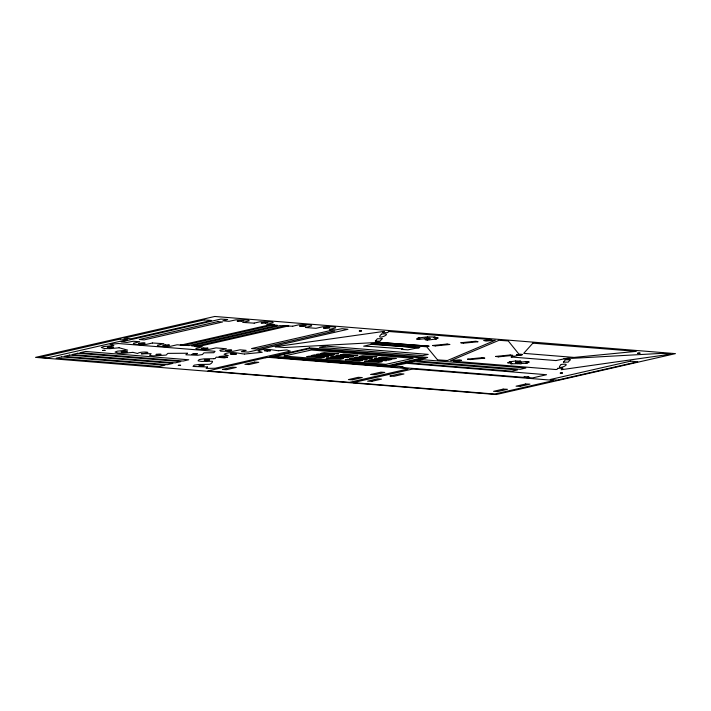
<?xml version="1.0" encoding="UTF-8"?>
<svg xmlns="http://www.w3.org/2000/svg" width="711" height="711" viewBox="0 0 711 711"><rect width="100%" height="100%" fill="white"/><g stroke="black" fill="none" stroke-linecap="round" stroke-linejoin="round"><path stroke-width="1.07" d="M515.626 360.966L509.103 361.926L510.898 362.192M384.118 331.433L382.811 332.641M388.517 331.495L387.744 332.544M532.841 343.182L523.731 353.358L574.079 357.42L635.981 351.385M102.668 350.407L105.041 350.327M104.961 350.416L102.695 350.479M361.561 330.917L359.197 330.997L361.57 330.873M562.463 373.026L560.126 373.106L562.49 372.964M637.651 353.18L640.024 353.1M639.998 353.163L637.66 353.243M152.385 342.978L163.841 343.697L157.353 345.217L158.144 346.141L164.143 346.63L170.542 346.275L177.083 344.791L188.984 345.564L277.468 325.327L266.687 324.332L273.228 322.838L272.429 321.905L260.03 321.772L254.209 323.105M165.121 344.871L169.422 345.031L167.147 345.555M167.147 345.59L162.837 345.422L165.112 344.906M239.438 320.528L243.74 320.688L241.464 321.212M241.438 321.256L237.154 321.079L239.429 320.563M203.728 347.981L208.03 348.15L205.755 348.666M205.728 348.719L201.444 348.541L203.719 348.017M254.183 323.15L242.7 322.394L249.232 320.901L248.432 319.977L236.034 319.834L229.022 321.336L222.899 320.794L227.68 319.47L220.801 319.079L121.11 341.875L127.002 342.453L133.295 341.253L139.685 341.724L133.357 343.28L134.157 344.204L140.156 344.693L146.555 344.346L152.376 343.013M265.434 323.194L261.141 322.99L264.137 322.332L267.736 322.625L265.461 323.141M292.692 326.242L279.85 325.629L191.606 345.875L202.377 346.826L195.845 348.319L196.645 349.252L209.043 349.385L216.055 347.883L226.374 348.763L219.832 350.256L220.632 351.181L233.03 351.314L240.042 349.821L246.166 350.354L241.385 351.687L248.263 352.078L347.955 329.282L342.071 328.695L335.779 329.904L329.38 329.433L335.708 327.878L334.917 326.944L328.917 326.465L322.518 326.811L315.977 328.304L305.383 327.495L311.72 325.94L310.92 325.016L304.921 324.527L298.522 324.874L292.701 326.207M301.811 325.558L306.121 325.745L303.135 326.402L299.535 326.109L301.811 325.594M254.476 362.103L258.786 362.299L248.957 364.565L244.913 364.325L254.476 362.148M371.4 346.533L402.986 348.852L401.431 349.35L407.936 349.856L419.828 347.377L374.235 343.697L363.659 346.177L371.391 346.568M352.692 379.79L348.408 379.612L358.237 377.319L362.281 377.559L352.718 379.745M371.897 381.336L367.587 381.167L377.417 378.865L381.46 379.114L371.906 381.292M503.13 389.104L507.441 389.29L497.611 391.565L493.567 391.326L503.13 389.139M524.736 376.759L529.037 376.928L526.238 377.568L532.468 377.932L546.555 374.724L406.576 363.303L391.61 366.414C386.215 367.774 411.18 365.285 400.275 367.4L522.638 377.274L524.727 376.794M520.363 386.366L516.079 386.189L525.633 384.002M525.642 383.967L529.953 384.153L520.39 386.313M435.399 338.374L434.883 338.694L436.705 338.96L427.249 340.116M510.933 362.219L507.627 362.788L510.96 363.143M387.699 332.632L382.829 332.73M557.806 368.289L562.765 368.174M519.323 361.926L520.648 361.161M419.232 338.614L419.837 338.285L418.059 338.027M562.748 368.245L561.201 369.729L670.686 354.176L662.137 353.34L571.937 358.362L567.965 358.077L555.895 360.584M511.191 356.966L522.381 354.398L518.897 354.105L508.249 340.933L499.015 340.293L450.525 360.744L459.493 359.846L461.563 360.335M483.995 340.489L491.692 339.689M461.546 360.415L453.876 361.197M388.553 331.468L491.692 339.618M532.877 343.164L635.981 351.314M187.455 353.234L167.867 353.376L166.125 355.091L153.132 355.918L149.568 355.34L151.132 353.669L141.213 353.802C156.944 352.132 140.076 351.012 137.614 353.509L132.904 352.336M192.103 354.309L195.472 354.407M209.558 359.81L205.808 359.739M199.018 365.916L202.679 366.014M382.198 338.747L377.381 338.738L375.381 341.093M275.273 346.719L384.091 331.388M311.294 355.589L314.582 354.833L328.98 355.998L326.66 356.398L311.32 355.687M321.008 353.376L324.287 352.62L338.685 353.785L321.052 353.474M324.367 357.046L321.141 357.784L306.743 356.629L309.063 356.22L324.412 356.94M334.126 354.816L330.846 355.571L316.448 354.407L318.768 354.007L334.126 354.727M330.491 357.144L333.779 356.38L348.177 357.544L330.535 357.242M340.196 354.922L343.484 354.167L357.882 355.331L355.5 355.731L340.205 355.011M343.6 358.584L340.329 359.339L325.94 358.175L328.251 357.766L343.609 358.486M353.269 356.38L350.043 357.118L335.645 355.962L337.965 355.553L353.314 356.273M349.688 358.691L352.976 357.935L367.365 359.091L365.054 359.499L349.714 358.779M359.393 356.469L362.681 355.713L377.079 356.878L359.446 356.575M362.797 360.13L359.526 360.886L345.128 359.722L347.448 359.322L362.806 360.033M372.502 357.917L369.231 358.664L354.842 357.509L357.153 357.1L372.511 357.82M368.885 360.237L372.164 359.482L386.562 360.646L368.911 360.335M382.011 361.677L378.723 362.432L364.325 361.268L366.645 360.868L382.003 361.588M391.699 359.464L388.428 360.219L374.03 359.055L376.35 358.646L391.708 359.366M435.105 337.094L433.826 337.512L437.843 337.698M197.276 353.794L193.916 353.696M207.479 367.009L193.01 366.449L194.156 365.17L198.876 364.467L208.634 364.316C210.465 365.099 214.669 360.379 211.38 361.259L201.622 361.41L198.058 360.833L199.204 359.553L203.924 358.851L213.682 358.7M375.319 341.102L380.047 341.138L382.083 338.783M570.213 359.784L565.485 359.748L563.467 362.103M563.414 362.121L568.151 362.157L570.178 359.793M309.472 347.955L269.709 356.958L387.984 366.494L427.675 357.437L309.401 347.901M418.05 337.992L427.507 336.863M427.044 357.437L387.842 366.387L270.269 356.904M526.096 363.294L527.766 362.921L526.024 362.654L526.584 362.299L529.251 362.05L525.687 361.561M419.143 338.64L416.584 338.854M187.286 353.278L185.864 354.798L197.711 355.251L202.431 354.549L203.897 352.869L213.815 352.709L215.069 351.314L118.488 343.529L110.045 344.346L113.849 345.546L103.575 346.577L101.282 347.475L104.428 348.523L109.876 348.666L119.004 347.786M192.139 354.3L193.899 353.696M197.187 353.811L195.543 354.416M209.381 359.855C209.025 361.277 200.733 360.335 205.79 359.739M199.053 365.916C199.924 364.432 207.585 365.49 202.751 366.023M207.39 367.027L206.11 368.387L215.149 368.254L290.292 351.101L286.853 349.954L278.712 350.745M110.863 346.817L113.609 347.279L110.116 347.652M110.001 347.679L107.254 347.226L110.747 346.852M119.11 347.75L127.633 350.132L117.368 351.163L115.066 352.061L118.213 353.109L123.661 353.251L132.788 352.372M124.647 351.403L127.393 351.865L123.901 352.238M123.794 352.265L121.048 351.838L124.541 351.438M233.635 353.563L236.496 354.06L233.279 354.398M233.172 354.434L230.32 353.962L233.528 353.589M244.575 354.078C238.896 353.491 230.373 350.887 224.081 354.247L228.284 355.589L219.006 356.513L227.573 357.233L224.436 357.855L216.206 357.153L215.104 358.62L213.753 358.708M267.558 350.283L270.42 350.772L267.203 351.118M267.096 351.154L264.234 350.656L267.452 350.31M278.605 350.772C271.869 350.07 264.723 347.723 258.004 350.967L262.208 352.309L244.788 354.025M435.212 345.964L432.572 345.51L447.05 344.053M447.157 344.017L449.903 344.48L435.425 345.91M463.474 343.217L460.728 342.755L475.863 341.227L478.059 341.751L463.581 343.182M470.211 359.588L467.474 359.162L481.942 357.695M482.058 357.669L484.804 358.131L470.327 359.562M498.384 356.869L495.647 356.433L510.116 354.976M510.222 354.949L512.969 355.402L498.491 356.842M521.465 363.445L526.078 363.303M435.452 338.356L438.189 338.125M515.671 360.957L519.377 361.144M521.207 363.89L517.421 363.677M519.226 361.952L518.746 361.961A3.013 0.453 -2.1 0 0 515.439 362.548A3.013 0.453 -2.1 0 0 519.039 362.841A3.013 0.453 -2.1 0 0 521.279 362.166L521.172 362.121M521.181 362.086L525.66 361.552M416.93 339.28L419.677 339.218M520.612 361.144L519.457 361.152M426.396 339.76L425.205 339.769L427.089 338.951A3.004 0.453 -2.1 0 0 430.377 338.365A3.004 0.453 -2.1 0 0 426.787 338.072A3.004 0.453 -2.1 0 0 424.538 338.747M517.386 363.668L510.756 363.845L511.991 363.401L510.996 363.152M435.079 337.067L427.551 336.872M555.851 360.557L511.253 356.993M275.299 346.808L284.56 347.537L374.839 342.578L426.707 346.781L437.532 359.864M484.013 340.569L486.004 341.049L495.336 340.258L447.423 360.53L437.576 359.89M419.703 339.227L424.609 338.783M557.833 368.351L557.006 369.427L555.86 369.524L453.867 361.268M426.44 339.769L427.204 340.107M284.151 356.024L385.877 364.343L413.162 358.3L311.436 349.999L284.151 356.024M376.155 342.169L429.115 346.186L376.199 342.133M516.444 354.691L522.185 354.816L516.462 354.673M569.404 358.708L563.965 358.62L569.378 358.673M156.189 354.345C155.505 357.064 167.467 352.985 156.189 354.345M381.452 334.117C373.471 341.724 395.983 332.268 381.452 334.117M561.21 364.45C553.265 372.057 575.723 362.574 561.21 364.45M138.876 343.44C146.839 344.728 147.488 341.351 138.876 343.44M225.467 350.425C232.613 351.705 234.746 348.408 225.467 350.425M222.454 369.409L226.347 369.72L236.292 367.4L232.381 367.143L222.454 369.409M323.549 327.993C330.064 329.317 333.495 326.047 323.549 327.993M370.946 374.43L374.83 374.741L384.784 372.422L380.874 372.164L370.946 374.43M390.108 375.986L393.992 376.297L403.946 373.977L400.026 373.719L390.108 375.986M178.31 365.347L180.665 365.276L178.337 365.33M378.608 358.015L393.894 358.824L396.267 358.424L381.878 357.269L378.643 358.006M214.775 316.466L35.55 357.375L496.225 394.534L675.45 353.625L214.775 316.466M120.221 339.049L39.94 357.375L47.139 357.953L127.42 339.627L120.221 339.049M204.235 319.87L123.954 338.196L131.153 338.774L211.434 320.457L204.235 319.87M61.777 356.886L56.178 358.166L159.344 366.494L164.943 365.214L61.777 356.886M69.705 355.082L64.106 356.353L167.281 364.681L172.88 363.401L69.705 355.082M77.641 353.269L72.042 354.549L175.217 362.868L180.816 361.588L77.641 353.269M85.578 351.456L79.979 352.736L183.154 361.055L188.753 359.775L85.578 351.456M217.744 321.612L139.329 339.511L144.129 339.894L222.534 321.994L217.744 321.612M271.264 324.483L180.247 345.262L183.242 345.502L274.268 324.723L271.264 324.483M285.724 325.647L194.698 346.426L197.702 346.666L288.719 325.887L285.724 325.647M329.966 330.659L251.552 348.559L256.351 348.95L334.757 331.05L329.966 330.659M265.772 357.713L207.896 370.92L349.465 382.34L407.332 369.125A3.04 0.453 -2.1 0 0 406.799 368.511L270.038 357.482A3.04 0.453 -2.1 0 0 265.772 357.713M308.77 348.763L275.166 356.442L388.535 365.578L422.138 357.909L308.77 348.763M325.069 346.053L319.461 347.332L422.636 355.651L428.235 354.38L325.069 346.053M372.04 343.955L370.635 344.275L419.232 347.759L372.04 343.955M414.273 361.615L408.674 362.894L511.849 371.213L517.448 369.933L414.273 361.615M422.681 359.695L417.081 360.975L520.248 369.293L525.847 368.014L422.681 359.695M353.874 382.447L353.065 382.634L494.625 394.045L552.491 380.838A3.04 0.453 -2.1 0 0 551.967 380.216L415.197 369.187A3.04 0.453 -2.1 0 0 410.931 369.418L353.874 382.447M630.506 361.179L550.234 379.505L557.433 380.083L637.705 361.757L630.506 361.179"/></g></svg>
